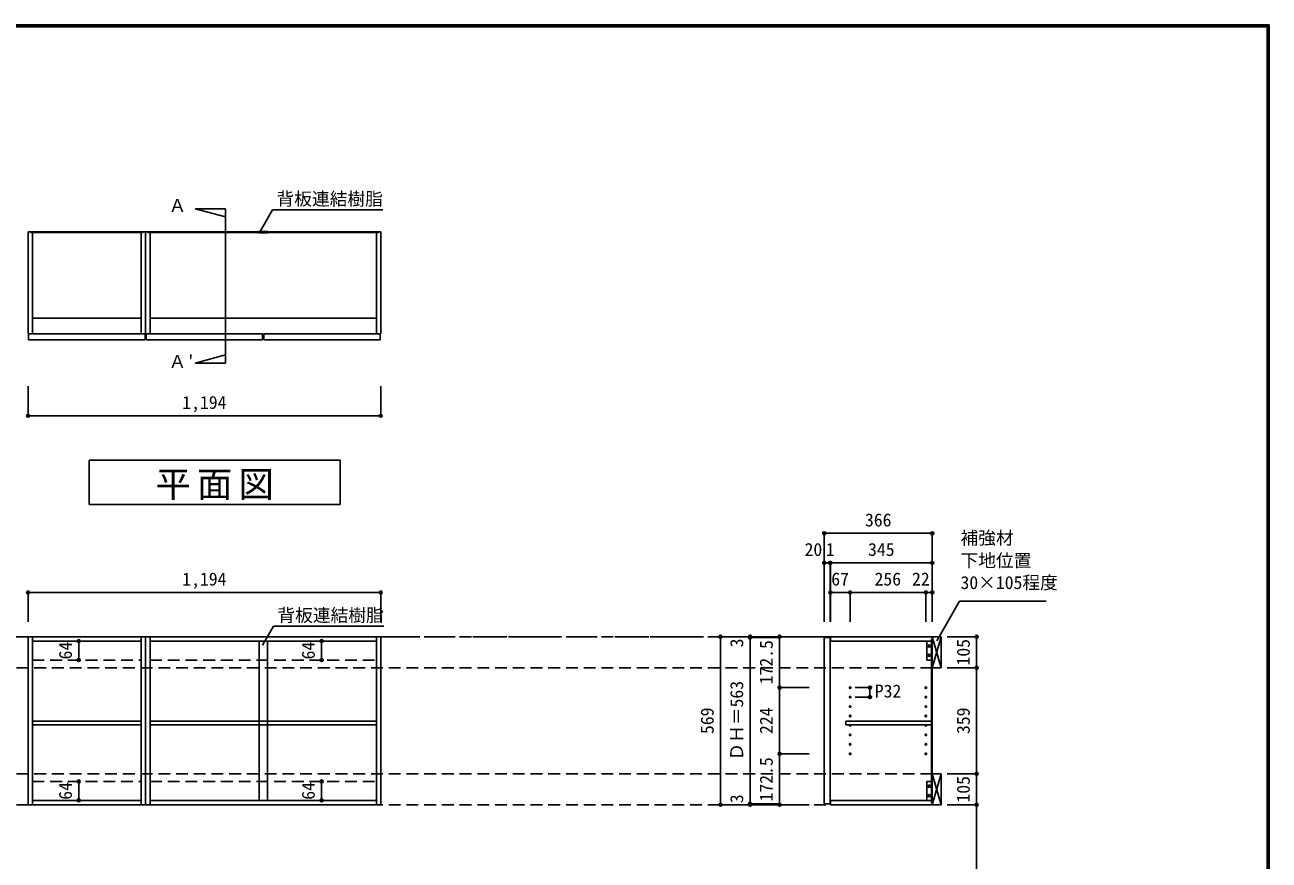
# Model space of a CAD drawing. Units: millimetres at full size, sheet at 1:20. Extents: x -3893 to 3907, y -2871 to 2783.
# Drawn here: x -305 to 3907, y -44 to 2783 of the extents above; entities that cross this region are included whole.
import ezdxf
from ezdxf.enums import TextEntityAlignment as Align

# ---------------------------------------------------------------- set-up
doc = ezdxf.new("R2010")
doc.units = ezdxf.units.MM
doc.header["$LTSCALE"] = 20
doc.header["$PDMODE"] = 32
doc.header["$PDSIZE"] = 10
for name, pattern in [('CHAIN1', [8, 5, -1, 1, -1]), ('DASHED1', [1.8, 1.2, -0.6]), ('DASHED2', [3, 2, -1])]:
    doc.linetypes.add(name, pattern=pattern)
for name, color, linetype in [('0-1_本体', 2, 'Continuous'), ('0-2_扉', 3, 'Continuous'), ('0-4_棚', 3, 'Continuous'), ('0-5_ダボ', 7, 'Continuous'), ('0-6_桟木', 7, 'Continuous'), ('0-7_', 7, 'Continuous'), ('0-A_文字', 7, 'Continuous'), ('0-B_寸法', 7, 'Continuous'), ('F-1_枠', 6, 'Continuous')]:
    doc.layers.add(name, color=color, linetype=linetype)
doc.styles.add('ＭＳ ゴシック', font='')
doc.styles.get('ＭＳ ゴシック').set_extended_font_data('MS Gothic')

msp = doc.modelspace()

# ---------------------------------------------------------------- linework, layer by layer
at = {"layer": '0-1_本体', "color": 7}
for p, q in [((95.49, 2083.06), (-286.51, 2083.06)), ((111.49, 2083.06), (495.99, 2083.06)), ((891.49, 2083.06), (506.99, 2083.06)), ((2766.49, 707.33), (2766.49, 143.33))]:
    msp.add_line(p, q, dxfattribs=at)
at = {"layer": '0-1_本体'}
for p, q in [((95.49, 2081.56), (-286.51, 2081.56)), ((95.49, 2080.06), (-286.51, 2080.06)), ((-279.51, 2080.06), (-279.51, 1738.06)), ((88.49, 2080.06), (88.49, 1738.06)), ((103.49, 2083.06), (95.49, 2083.06)), ((95.49, 2083.06), (95.49, 2080.06)), ((111.49, 2081.56), (495.99, 2081.56)), ((118.49, 2080.06), (118.49, 1738.06)), ((891.49, 2081.56), (506.99, 2081.56)), ((884.49, 2080.06), (884.49, 1738.06)), ((891.49, 2083.06), (899.49, 2083.06)), ((899.49, 1738.06), (899.49, 2083.06)), ((118.49, 1738.06), (103.49, 1738.06)), ((884.49, 1738.06), (899.49, 1738.06)), ((2421.49, 697.33), (2763.49, 697.33)), ((2763.49, 704.33), (2766.49, 704.33)), ((2763.49, 151.33), (2763.49, 704.33)), ((2764.99, 151.33), (2764.99, 704.33)), ((2766.49, 701.83), (2766.49, 709.83)), ((2763.49, 151.33), (2766.49, 151.33)), ((2766.49, 154.33), (2766.49, 146.33))]:
    msp.add_line(p, q, dxfattribs=at)
at = {"layer": '0-1_本体', "color": 3}
for p, q in [((-294.51, 712.33), (-294.51, 143.33)), ((103.49, 712.33), (-294.51, 712.33)), ((-279.51, 712.33), (-279.51, 143.33)), ((88.49, 697.33), (-279.51, 697.33)), ((88.49, 143.33), (88.49, 712.33)), ((899.49, 712.33), (103.49, 712.33)), ((118.49, 712.33), (118.49, 143.33)), ((884.49, 697.33), (118.49, 697.33)), ((884.49, 143.33), (884.49, 712.33)), ((-279.51, 158.33), (88.49, 158.33)), ((118.49, 158.33), (884.49, 158.33))]:
    msp.add_line(p, q, dxfattribs=at)
at = {"layer": '0-1_本体'}
for points in [[(-279.51, 1738.06), (-294.51, 1738.06), (-294.51, 2083.06)], [(-294.51, 2083.06), (-286.51, 2083.06), (-286.51, 2080.06)], [(88.49, 1738.06), (103.49, 1738.06), (103.49, 2083.06)], [(103.49, 2083.06), (111.49, 2083.06), (111.49, 2080.06), (495.99, 2080.06)], [(891.49, 2083.06), (891.49, 2080.06), (506.99, 2080.06)], [(2766.49, 712.33), (2421.49, 712.33), (2421.49, 697.33)], [(2766.49, 143.33), (2421.49, 143.33), (2421.49, 158.33), (2763.49, 158.33)]]:
    msp.add_lwpolyline(points, dxfattribs=at)
at = {"layer": '0-1_本体', "color": 3}
for points in [[(-294.51, 143.33), (103.49, 143.33), (103.49, 712.33)], [(103.49, 143.33), (899.49, 143.33), (899.49, 712.33)]]:
    msp.add_lwpolyline(points, dxfattribs=at)
at = {"layer": '0-2_扉', "color": 2}
for p, q in [((101.49, 1737.06), (-292.51, 1737.06)), ((-292.51, 1737.06), (-292.51, 1717.06)), ((101.49, 1737.06), (101.49, 1717.06)), ((499.49, 1737.06), (105.49, 1737.06)), ((105.49, 1737.06), (105.49, 1717.06)), ((499.49, 1737.06), (499.49, 1717.06)), ((897.49, 1737.06), (503.49, 1737.06)), ((503.49, 1737.06), (503.49, 1717.06)), ((897.49, 1737.06), (897.49, 1717.06)), ((101.49, 1717.06), (-292.51, 1717.06)), ((499.49, 1717.06), (105.49, 1717.06)), ((897.49, 1717.06), (503.49, 1717.06)), ((2400.49, 709.33), (2420.49, 709.33)), ((2400.49, 146.33), (2400.49, 709.33)), ((2420.49, 146.33), (2420.49, 709.33)), ((2400.49, 146.33), (2420.49, 146.33))]:
    msp.add_line(p, q, dxfattribs=at)
at = {"layer": '0-4_棚'}
for p, q in [((88.49, 1790.06), (-279.51, 1790.06)), ((884.49, 1790.06), (118.49, 1790.06)), ((88.49, 426.33), (-279.51, 426.33)), ((884.49, 426.33), (118.49, 426.33)), ((88.49, 414.33), (-279.51, 414.33)), ((884.49, 414.33), (118.49, 414.33))]:
    msp.add_line(p, q, dxfattribs=at)
at = {"layer": '0-4_棚', "color": 2}
for p, q in [((2473.49, 426.33), (2473.49, 414.33)), ((2473.49, 426.33), (2763.49, 426.33)), ((2473.49, 414.33), (2763.49, 414.33))]:
    msp.add_line(p, q, dxfattribs=at)
at = {"layer": '0-5_ダボ'}
for centre in [(2488.49, 539.83), (2488.49, 507.83), (2744.49, 539.83), (2744.49, 507.83), (2488.49, 475.83), (2744.49, 475.83), (2488.49, 443.83), (2744.49, 443.83), (2488.49, 411.83), (2488.49, 379.83), (2744.49, 411.83), (2744.49, 379.83), (2488.49, 347.83), (2744.49, 347.83), (2488.49, 315.83), (2744.49, 315.83)]:
    msp.add_circle(centre, 2.5, dxfattribs=at)
at = {"layer": '0-6_桟木', "color": 3}
for p, q in [((2763.49, 633.33), (2763.49, 697.33)), ((2766.49, 712.33), (2766.49, 607.33)), ((2796.49, 712.33), (2766.49, 712.33)), ((2796.49, 607.33), (2796.49, 712.33)), ((2766.49, 607.33), (2796.49, 607.33)), ((2763.49, 222.33), (2763.49, 158.33)), ((2766.49, 248.33), (2766.49, 143.33)), ((2796.49, 248.33), (2766.49, 248.33))]:
    msp.add_line(p, q, dxfattribs=at)
at = {"layer": '0-6_桟木'}
for p, q in [((2766.49, 607.33), (2796.49, 712.33)), ((2766.49, 712.33), (2796.49, 607.33)), ((2766.49, 143.33), (2796.49, 248.33)), ((2766.49, 248.33), (2796.49, 143.33))]:
    msp.add_line(p, q, dxfattribs=at)
at = {"layer": '0-6_桟木', "linetype": 'DASHED2'}
for p, q in [((-279.51, 633.33), (88.49, 633.33)), ((118.49, 633.33), (884.49, 633.33)), ((-279.51, 222.33), (88.49, 222.33)), ((118.49, 222.33), (884.49, 222.33))]:
    msp.add_line(p, q, dxfattribs=at)
at = {"layer": '0-6_桟木', "color": 3}
for points in [[(2763.49, 697.33), (2748.49, 697.33), (2748.49, 633.33), (2763.49, 633.33)], [(2763.49, 158.33), (2748.49, 158.33), (2748.49, 222.33), (2763.49, 222.33)], [(2766.49, 143.33), (2796.49, 143.33), (2796.49, 248.33)]]:
    msp.add_lwpolyline(points, dxfattribs=at)
at = {"layer": '0-6_桟木'}
for centre in [(2755.99, 681.33), (2755.99, 649.33), (2755.99, 206.33), (2755.99, 174.33)]:
    msp.add_circle(centre, 4, dxfattribs=at)
at = {"layer": '0-7_'}
for p, q in [((485.49, 2083.56), (485.49, 2083.06)), ((485.49, 2083.06), (495.99, 2083.06)), ((516.99, 2084.06), (485.99, 2084.06)), ((487.49, 2080.06), (495.99, 2080.06)), ((487.49, 2079.56), (487.49, 2080.06)), ((514.99, 2079.06), (487.99, 2079.06)), ((495.99, 2080.06), (495.99, 2083.06)), ((496.99, 2083.06), (505.99, 2083.06)), ((496.99, 2080.06), (496.99, 2083.06)), ((496.99, 2080.06), (505.99, 2080.06)), ((505.99, 2080.06), (505.99, 2083.06)), ((506.99, 2080.06), (506.99, 2083.06)), ((506.99, 2083.06), (517.49, 2083.06)), ((506.99, 2080.06), (515.49, 2080.06)), ((515.49, 2079.56), (515.49, 2080.06)), ((517.49, 2083.56), (517.49, 2083.06)), ((487.49, 697.33), (487.49, 426.33)), ((515.49, 697.33), (515.49, 426.33)), ((487.49, 414.33), (487.49, 158.33)), ((515.49, 414.33), (515.49, 158.33))]:
    msp.add_line(p, q, dxfattribs=at)
at = {"layer": '0-7_', "linetype": 'DASHED1'}
for p, q in [((487.49, 414.33), (487.49, 426.33)), ((515.49, 414.33), (515.49, 426.33))]:
    msp.add_line(p, q, dxfattribs=at)
at = {"layer": '0-7_'}
for centre, start, end in [((485.99, 2083.56), 90, 180), ((487.99, 2079.56), 180, 270), ((514.99, 2079.56), 270, 0), ((516.99, 2083.56), 0, 90)]:
    msp.add_arc(centre, 0.5, start, end, dxfattribs=at)
at = {"layer": '0-A_文字'}
for p, q in [((271.26, 2160.63), (374.13, 2133.06)), ((374.13, 2160.63), (271.26, 2160.63)), ((374.13, 2160.63), (374.13, 1638.5)), ((490.91, 2083.47), (533.36, 2157)), ((533.36, 2157), (906.5, 2157)), ((271.26, 1638.5), (374.13, 1666.06)), ((374.13, 1638.5), (271.26, 1638.5)), ((-88.15, 1160.06), (-88.15, 1310.06)), ((-88.15, 1310.06), (761.85, 1310.06)), ((761.85, 1310.06), (761.85, 1160.06)), ((761.85, 1160.06), (-88.15, 1160.06)), ((2781.68, 698.69), (2858.72, 832.11)), ((2858.72, 832.11), (3151.73, 832.11)), ((499.48, 683.79), (536.34, 747.63)), ((536.34, 747.63), (909.48, 747.63))]:
    msp.add_line(p, q, dxfattribs=at)
at = {"layer": '0-A_文字', "linetype": 'CHAIN1'}
msp.add_line((-2788.51, 712.33), (2766.49, 712.33), dxfattribs=at)
at = {"layer": '0-B_寸法', "color": 4}
for p, q in [((-294.51, 1460.06), (-294.51, 1560.06)), ((899.49, 1460.06), (899.49, 1560.06)), ((899.49, 1460.06), (-294.51, 1460.06)), ((2400.49, 1062.33), (2766.49, 1062.33)), ((2400.49, 1062.33), (2400.49, 762.33)), ((2766.49, 1062.33), (2766.49, 862.33)), ((2400.49, 962.33), (2766.49, 962.33)), ((2420.49, 962.33), (2420.49, 762.33)), ((2421.49, 962.33), (2421.49, 862.33)), ((899.49, 862.33), (-294.51, 862.33)), ((-294.51, 862.33), (-294.51, 762.33)), ((899.49, 862.33), (899.49, 762.33)), ((2421.49, 862.33), (2421.49, 762.33)), ((2488.49, 862.33), (2421.49, 862.33)), ((2744.49, 862.33), (2488.49, 862.33)), ((2488.49, 862.33), (2488.49, 762.33)), ((2766.49, 862.33), (2744.49, 862.33)), ((2744.49, 862.33), (2744.49, 762.33)), ((2766.49, 862.33), (2766.49, 762.33)), ((-122.82, 697.33), (-125.8, 697.33)), ((-122.82, 697.33), (-122.82, 633.33)), ((699.31, 697.33), (696.32, 697.33)), ((699.31, 697.33), (699.31, 633.33)), ((2049.49, 712.33), (2249.49, 712.33)), ((2049.49, 712.33), (2049.49, 143.33)), ((2149.49, 712.33), (2149.49, 143.33)), ((2149.49, 709.33), (2249.49, 709.33)), ((2249.49, 712.33), (2249.49, 539.83)), ((2249.49, 712.33), (2349.49, 712.33)), ((2916.49, 712.33), (2816.49, 712.33)), ((2916.49, 712.33), (2916.49, 607.33)), ((-122.82, 633.33), (-125.8, 633.33)), ((699.31, 633.33), (696.32, 633.33)), ((2916.49, 607.33), (2816.49, 607.33)), ((2916.49, 607.33), (2916.49, 248.33)), ((2249.49, 539.83), (2349.49, 539.83)), ((2249.49, 539.83), (2249.49, 315.83)), ((2555.49, 539.83), (2505.49, 539.83)), ((2555.49, 507.83), (2505.49, 507.83)), ((2555.49, 539.83), (2555.49, 507.83)), ((2249.49, 315.83), (2349.49, 315.83)), ((2249.49, 315.83), (2249.49, 143.33)), ((-122.82, 222.33), (-125.8, 222.33)), ((-122.82, 222.33), (-122.82, 158.33)), ((699.31, 222.33), (696.32, 222.33)), ((699.31, 222.33), (699.31, 158.33)), ((2916.49, 248.33), (2816.49, 248.33)), ((2916.49, 248.33), (2916.49, 143.33)), ((-122.82, 158.33), (-125.8, 158.33)), ((699.31, 158.33), (696.32, 158.33)), ((2249.49, 143.33), (2049.49, 143.33)), ((2149.49, 146.33), (2249.49, 146.33)), ((2249.49, 143.33), (2349.49, 143.33)), ((2916.49, 143.33), (2816.49, 143.33)), ((2916.49, 143.33), (2816.49, 143.33)), ((2916.49, -675.67), (2916.49, 143.33))]:
    msp.add_line(p, q, dxfattribs=at)
at = {"layer": '0-B_寸法', "color": 4, "linetype": 'DASHED2'}
for p, q in [((2766.49, 712.33), (-2788.51, 712.33)), ((2766.49, 607.33), (-2788.51, 607.33)), ((2766.49, 248.33), (-2788.51, 248.33)), ((2766.49, 143.33), (-2788.51, 143.33))]:
    msp.add_line(p, q, dxfattribs=at)
at = {"layer": '0-B_寸法'}
for p in [(-294.51, 1460.06), (899.49, 1460.06), (2400.49, 1062.33), (2766.49, 1062.33), (2400.49, 962.33), (2420.49, 962.33), (2421.49, 962.33), (2766.49, 962.33), (-294.51, 862.33), (899.49, 862.33), (2421.49, 862.33), (2488.49, 862.33), (2744.49, 862.33), (2766.49, 862.33), (2049.49, 712.33), (2149.49, 712.33), (2249.49, 712.33), (2916.49, 712.33), (-122.82, 697.33), (699.31, 697.33), (2149.49, 709.33), (-122.82, 633.33), (699.31, 633.33), (2916.49, 607.33), (2249.49, 539.83), (2555.49, 539.83), (2555.49, 507.83), (2249.49, 315.83), (2916.49, 248.33), (-122.82, 222.33), (699.31, 222.33), (-122.82, 158.33), (699.31, 158.33), (2049.49, 143.33), (2149.49, 146.33), (2149.49, 143.33), (2249.49, 143.33), (2916.49, 143.33), (2916.49, 143.33)]:
    msp.add_point(p, dxfattribs=at)
at = {"layer": 'F-1_枠'}
for p, q in [((-3893.39, 2783.33), (3906.61, 2783.33)), ((-3893.39, 2780), (3906.61, 2780)), ((3899.95, 2783.33), (3899.95, -2803.33)), ((3903.28, 2783.33), (3903.28, -2803.33)), ((3906.61, 2783.33), (3906.61, -2803.33)), ((-3893.39, 2776.67), (3906.61, 2776.67))]:
    msp.add_line(p, q, dxfattribs=at)

# ---------------------------------------------------------------- texts
at = {"layer": '0-A_文字', "style": 'ＭＳ ゴシック'}
for s, p in [('Ａ ', (181.26, 2136.63)), ('背板連結樹脂', (546.5, 2159.13)), ("Ａ'", (181.26, 1608.5)), ('補強材', (2861.94, 1011.52)), ('下地位置', (2861.94, 934.9)), ('30×105程度', (2861.94, 860.36)), ('背板連結樹脂', (549.48, 749.76))]:
    msp.add_text(s, height=43.99, dxfattribs=at).set_placement(p, align=Align.BOTTOM_LEFT)
at = {"layer": '0-A_文字', "insert": (136.85, 1175.06), "char_height": 87.98, "attachment_point": 7, "style": 'ＭＳ ゴシック'}
msp.add_mtext('\\T1.17;平面図', dxfattribs=at)
at = {"layer": '0-B_寸法', "style": 'ＭＳ ゴシック'}
for s, p in [('1,194', (227.49, 1470.06)), ('366', (2538.49, 1072.33)), ('20', (2334.08, 972.33)), ('1', (2405.99, 972.33)), ('345', (2548.99, 972.33)), ('1,194', (227.49, 872.33)), ('67', (2424.49, 872.33)), ('256', (2570.99, 872.33)), ('22', (2697.78, 872.33)), ('P32', (2571.74, 492.98))]:
    msp.add_text(s, height=43.99, dxfattribs=at).set_placement(p, align=Align.BOTTOM_LEFT)
for s, p in [('64', (-132.82, 635.33)), ('64', (689.31, 635.33)), ('3', (2139.49, 676.27)), ('172.5', (2239.49, 551.08)), ('105', (2906.49, 614.83)), ('ＤＨ＝563', (2139.49, 292.83)), ('569', (2039.49, 382.83)), ('224', (2239.49, 382.83)), ('359', (2906.49, 382.83)), ('172.5', (2239.49, 154.58)), ('64', (-132.82, 160.33)), ('64', (689.31, 160.33)), ('105', (2906.49, 150.83)), ('3', (2139.49, 148.66))]:
    msp.add_text(s, height=43.99, rotation=90, dxfattribs=at).set_placement(p, align=Align.BOTTOM_LEFT)

doc.saveas('drawing.dxf')
